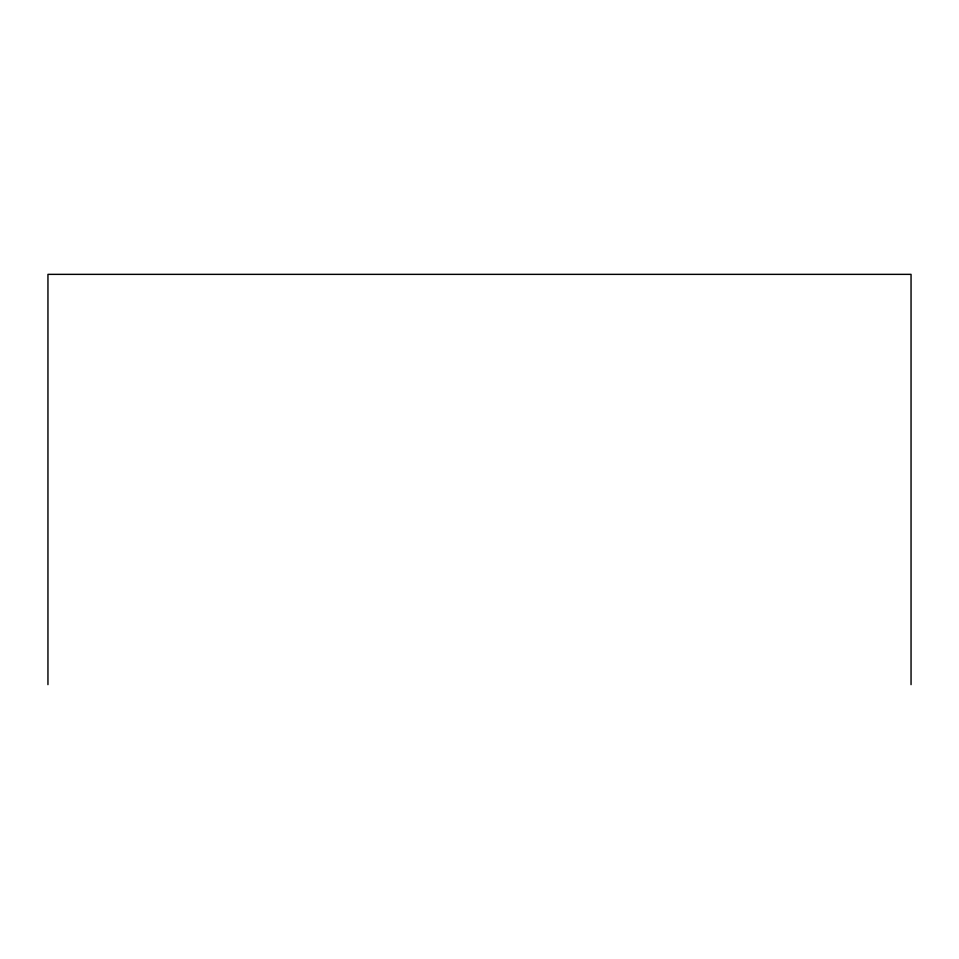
<?xml version="1.0" encoding="UTF-8"?>
<svg xmlns="http://www.w3.org/2000/svg" width="959" height="959" viewBox="0 0 959 959"><rect width="100%" height="100%" fill="white"/><g stroke="black" fill="none" stroke-linecap="round" stroke-linejoin="round"><path stroke-width="1.44" d="M911.05 684.642L911.05 274.358L47.95 274.358L47.95 684.642"/></g></svg>
